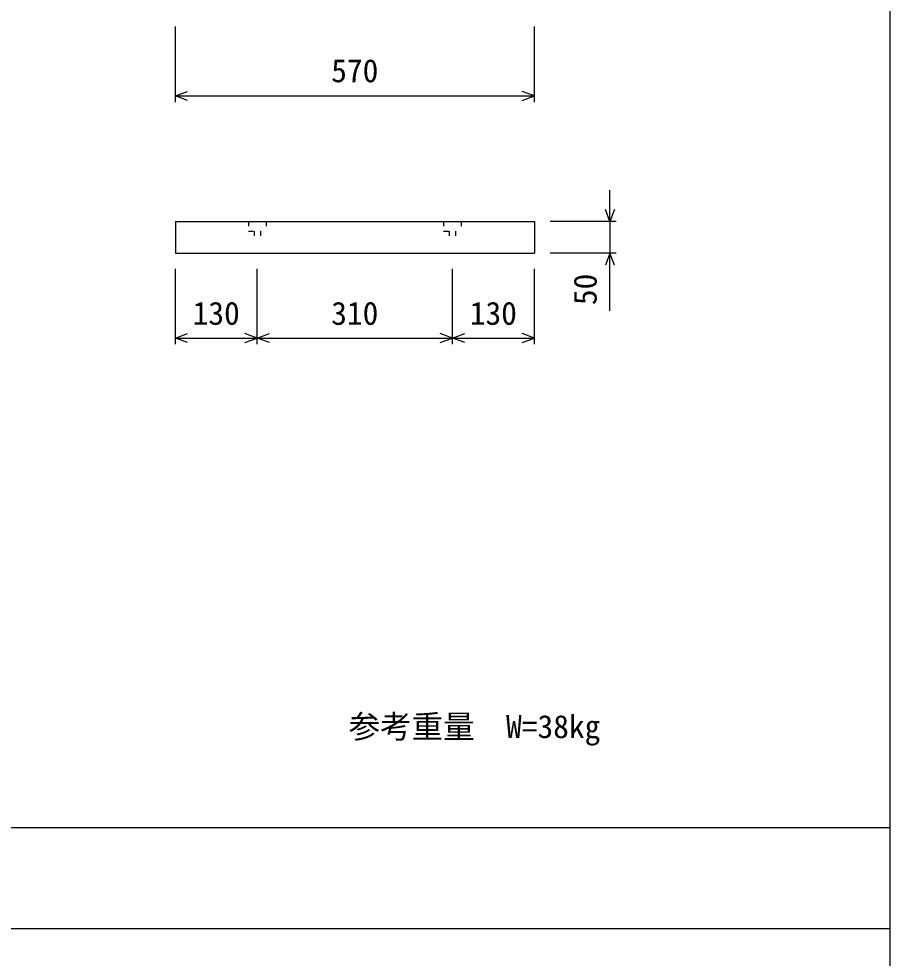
# Model space of a CAD drawing. Units: millimetres, scale not verified. Extents: x 15 to 25215, y 0 to 17820.
# Drawn here: x 20600 to 21983, y 12779 to 14272 of the extents above; entities that cross this region are included whole.
import ezdxf
from ezdxf.enums import TextEntityAlignment as Align

# ---------------------------------------------------------------- set-up
doc = ezdxf.new("R2010")
doc.units = ezdxf.units.MM
doc.header["$LTSCALE"] = 30
doc.linetypes.add('DOTTED', pattern=[1.75, 0.25, -1.5])
for name, color, linetype, lineweight in [('DIM', 7, 'Continuous', 25), ('OUTLINE', 3, 'Continuous', 25), ('OUTLINE2', 4, 'DOTTED', 25)]:
    doc.layers.add(name, color=color, linetype=linetype, lineweight=lineweight)
doc.styles.add('ＭＳ ゴシック', font='')
doc.styles.get('ＭＳ ゴシック').set_extended_font_data('MS Gothic')

msp = doc.modelspace()

# ---------------------------------------------------------------- linework, layer by layer
at = {"layer": 'DIM'}
for p, q in [((21983.48, 11286.57), (21983.48, 15586.57)), ((20848.48, 14139.19), (20848.48, 14259.19)), ((21418.48, 14139.19), (21418.48, 14259.19)), ((20848.48, 14149.19), (20867.93, 14156.27)), ((21418.48, 14149.19), (21399.02, 14156.27)), ((20848.48, 14149.19), (21418.48, 14149.19)), ((20867.93, 14142.1), (20848.48, 14149.19)), ((21399.02, 14142.1), (21418.48, 14149.19)), ((21538.48, 13949.49), (21538.48, 13999.49)), ((21538.48, 13949.49), (21531.39, 13968.95)), ((21545.56, 13968.95), (21538.48, 13949.49)), ((21548.48, 13949.49), (21443.48, 13949.49)), ((21538.48, 13949.49), (21538.48, 13899.49)), ((21548.48, 13899.49), (21443.48, 13899.49)), ((21538.48, 13899.49), (21531.39, 13880.03)), ((21538.48, 13807.45), (21538.48, 13899.49)), ((21545.56, 13880.03), (21538.48, 13899.49)), ((20848.48, 13754.49), (20848.48, 13874.49)), ((20978.48, 13754.49), (20978.48, 13874.49)), ((21288.48, 13754.49), (21288.48, 13874.49)), ((21418.48, 13754.49), (21418.48, 13874.49)), ((20848.48, 13764.49), (20867.93, 13771.57)), ((20848.48, 13764.49), (20978.48, 13764.49)), ((20867.93, 13757.41), (20848.48, 13764.49)), ((20978.48, 13764.49), (20959.02, 13771.57)), ((20959.02, 13757.41), (20978.48, 13764.49)), ((20978.48, 13764.49), (20997.93, 13771.57)), ((20978.48, 13764.49), (21288.48, 13764.49)), ((20997.93, 13757.41), (20978.48, 13764.49)), ((21288.48, 13764.49), (21269.02, 13771.57)), ((21269.02, 13757.41), (21288.48, 13764.49)), ((21288.48, 13764.49), (21307.93, 13771.57)), ((21288.48, 13764.49), (21418.48, 13764.49)), ((21307.93, 13757.41), (21288.48, 13764.49)), ((21418.48, 13764.49), (21399.02, 13771.57)), ((21399.02, 13757.41), (21418.48, 13764.49)), ((15483.48, 12986.57), (21983.48, 12986.57)), ((15483.48, 12826.57), (21983.48, 12826.57))]:
    msp.add_line(p, q, dxfattribs=at)
at = {"layer": 'OUTLINE'}
for p, q in [((20848.48, 13949.49), (20848.48, 13899.49)), ((20848.48, 13949.49), (21418.48, 13949.49)), ((21418.48, 13949.49), (21418.48, 13899.49)), ((20848.48, 13899.49), (21418.48, 13899.49))]:
    msp.add_line(p, q, dxfattribs=at)
at = {"layer": 'OUTLINE2'}
for p, q in [((20964.48, 13949.49), (20964.48, 13934.49)), ((20992.48, 13949.49), (20992.48, 13934.49)), ((21274.48, 13949.49), (21274.48, 13934.49)), ((21302.48, 13949.49), (21302.48, 13934.49)), ((20964.48, 13934.49), (20992.48, 13934.49)), ((20973.48, 13934.49), (20973.48, 13899.49)), ((20983.48, 13934.49), (20983.48, 13899.49)), ((21274.48, 13934.49), (21302.48, 13934.49)), ((21283.48, 13934.49), (21283.48, 13899.49)), ((21293.48, 13934.49), (21293.48, 13899.49))]:
    msp.add_line(p, q, dxfattribs=at)

# ---------------------------------------------------------------- texts
at = {"layer": 'DIM', "style": 'ＭＳ ゴシック'}
for s, p in [('570', (21095.98, 14159.87)), ('130', (20875.98, 13774.49)), ('310', (21095.98, 13774.49)), ('130', (21315.98, 13774.49)), ('参考重量\u3000W=38kg', (21123.58, 13117.84))]:
    msp.add_text(s, height=36.66, dxfattribs=at).set_placement(p, align=Align.BOTTOM_LEFT)
msp.add_text('50', height=36.66, rotation=90, dxfattribs=at).set_placement((21528.48, 13816.8), align=Align.BOTTOM_LEFT)

doc.saveas('drawing.dxf')
